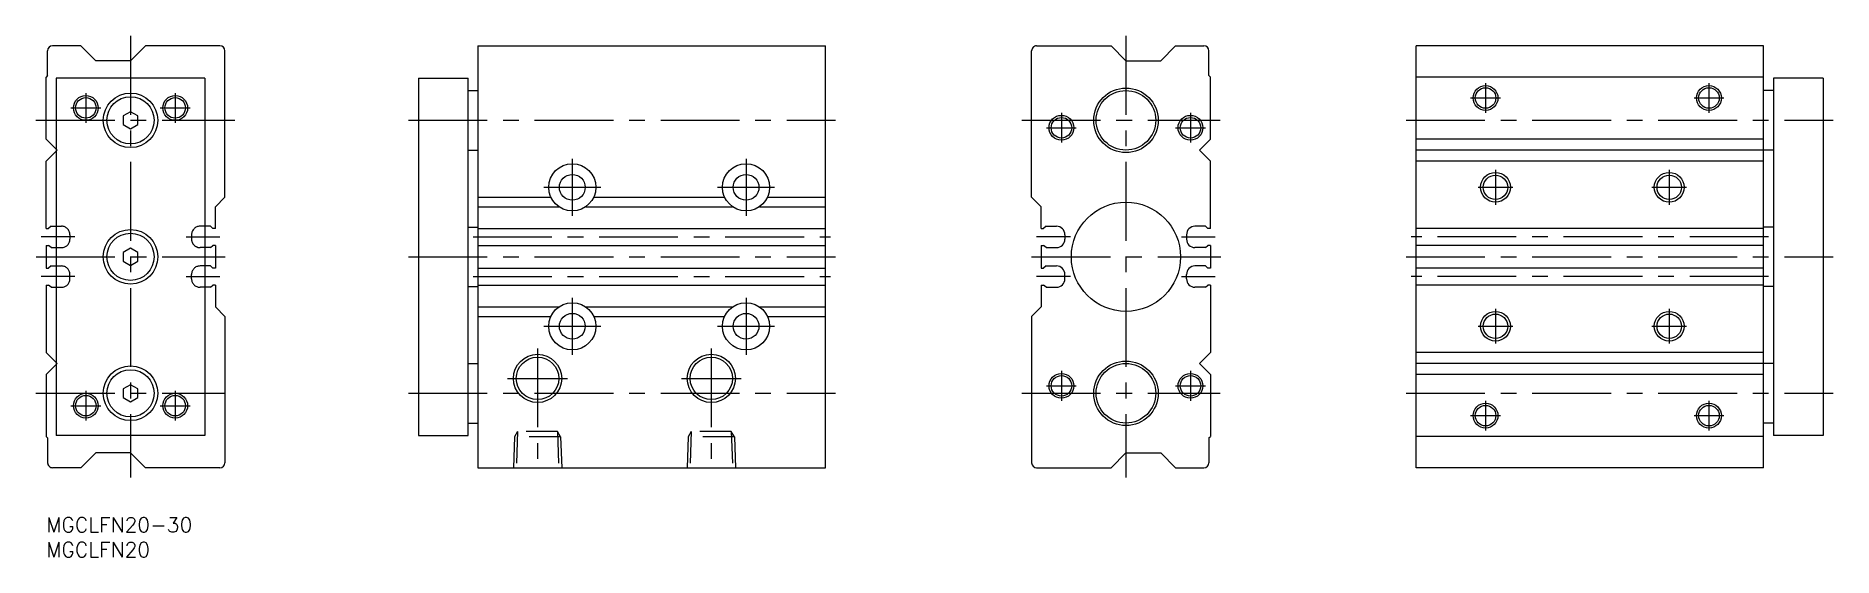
# Model space of a CAD drawing. Extents: x -2 to 360, y -8 to 97.
import ezdxf

# ---------------------------------------------------------------- set-up
doc = ezdxf.new("R2010")
doc.units = 0
doc.header["$LTSCALE"] = 0.5
doc.linetypes.add('CENTER', pattern=[50.8, 31.75, -6.35, 6.35, -6.35])
doc.linetypes.add('DASHED', pattern=[19.05, 12.7, -6.35])
for name, color, linetype in [('MSM_CENTER', 1, 'CENTER'), ('MSM_CONTINUOUS', 7, 'CONTINUOUS'), ('MSM_DASHED', 4, 'DASHED'), ('MSM_NARROW', 5, 'CONTINUOUS'), ('MSM_PART_NUMBER', 7, 'CONTINUOUS')]:
    doc.layers.add(name, color=color, linetype=linetype)
doc.styles.get("Standard").update_dxf_attribs({"font": 'txt.shx', "height": 3, "bigfont": 'bigfont.shx'})

# ---------------------------------------------------------------- blocks, each defined once
blk = doc.blocks.new('*U8')
at = {"layer": 'MSM_PART_NUMBER'}
blk.add_text('MGCLFN20-30', height=3, dxfattribs=at).set_placement((0, -3))
blk = doc.blocks.new('*U9')
at = {"layer": 'MSM_PART_NUMBER'}
blk.add_text('MGCLFN20', height=3, dxfattribs=at).set_placement((0, -8))

msp = doc.modelspace()

# ---------------------------------------------------------------- linework, layer by layer
at = {"layer": 'MSM_CENTER'}
for p, q in [((17, 97), (17, 8)), ((217.53, 97), (217.53, 8)), ((289.97, 87.5), (289.97, 81.5)), ((334.97, 87.5), (334.97, 81.5)), ((8, 85.5), (8, 79.5)), ((26, 85.5), (26, 79.5)), ((286.97, 84.5), (292.97, 84.5)), ((331.97, 84.5), (337.97, 84.5)), ((-2.05, 80), (38, 80)), ((5, 82.5), (11, 82.5)), ((23, 82.5), (29, 82.5)), ((73, 80), (159, 80)), ((196.53, 80), (236.53, 80)), ((204.53, 81.5), (204.53, 75.5)), ((230.53, 81.5), (230.53, 75.5)), ((273.97, 80), (359.97, 80)), ((201.53, 78.5), (207.53, 78.5)), ((227.53, 78.5), (233.53, 78.5)), ((106, 72.25), (106, 60.75)), ((141, 72.25), (141, 60.75)), ((291.97, 70), (291.97, 63)), ((326.97, 70), (326.97, 63)), ((100.25, 66.5), (111.75, 66.5)), ((135.25, 66.5), (146.75, 66.5)), ((288.47, 66.5), (295.47, 66.5)), ((323.47, 66.5), (330.47, 66.5)), ((5.8, 56.5), (-1, 56.5)), ((28.2, 56.5), (35, 56.5)), ((86, 56.5), (158, 56.5)), ((206.33, 56.5), (199.53, 56.5)), ((228.73, 56.5), (235.53, 56.5)), ((346.97, 56.5), (274.97, 56.5)), ((-2, 52.5), (36.1, 52.5)), ((73, 52.5), (159, 52.5)), ((198.53, 52.5), (236.63, 52.5)), ((273.97, 52.5), (359.97, 52.5)), ((5.8, 48.5), (-1, 48.5)), ((28.2, 48.5), (35, 48.5)), ((86, 48.5), (158, 48.5)), ((206.33, 48.5), (199.53, 48.5)), ((228.73, 48.5), (235.53, 48.5)), ((346.97, 48.5), (274.97, 48.5)), ((106, 44.25), (106, 32.75)), ((141, 44.25), (141, 32.75)), ((291.97, 42), (291.97, 35)), ((326.97, 42), (326.97, 35)), ((100.25, 38.5), (111.75, 38.5)), ((135.25, 38.5), (146.75, 38.5)), ((288.47, 38.5), (295.47, 38.5)), ((323.47, 38.5), (330.47, 38.5)), ((99, 34.03), (99, 9)), ((134, 34.03), (134, 9)), ((204.53, 29.5), (204.53, 23.5)), ((230.53, 29.5), (230.53, 23.5)), ((8, 25.5), (8, 19.5)), ((26, 25.5), (26, 19.5)), ((92.97, 28), (105.03, 28)), ((127.97, 28), (140.03, 28)), ((201.53, 26.5), (207.53, 26.5)), ((227.53, 26.5), (233.53, 26.5)), ((-2.05, 25), (36.05, 25)), ((5, 22.5), (11, 22.5)), ((23, 22.5), (29, 22.5)), ((73, 25), (159, 25)), ((196.53, 25), (236.53, 25)), ((273.97, 25), (359.97, 25)), ((289.97, 23.5), (289.97, 17.5)), ((334.97, 23.5), (334.97, 17.5)), ((286.97, 20.5), (292.97, 20.5)), ((331.97, 20.5), (337.97, 20.5))]:
    msp.add_line(p, q, dxfattribs=at)
at = {"layer": 'MSM_CONTINUOUS'}
for p, q in [((7, 95), (1.3, 95)), ((10, 92), (7, 95)), ((20, 95), (17, 92)), ((35, 95), (20, 95)), ((87, 95), (157, 95)), ((87, 95), (87, 10)), ((157, 10), (157, 95)), ((199.53, 95), (214.53, 95)), ((214.53, 95), (217.53, 92)), ((224.53, 92), (227.53, 95)), ((227.53, 95), (233.23, 95)), ((345.97, 95), (275.97, 95)), ((275.97, 10), (275.97, 95)), ((345.97, 10), (345.97, 95)), ((0.3, 89), (0.3, 94)), ((17, 92), (10, 92)), ((36, 64.5), (36, 94)), ((198.53, 64.5), (198.53, 94)), ((217.53, 92), (224.53, 92)), ((234.23, 89), (234.23, 94)), ((0.3, 89), (0, 88.7)), ((0, 76.2), (0, 88.7)), ((32, 88.5), (2, 88.5)), ((2, 88.5), (2, 16.5)), ((32, 88.5), (32, 16.5)), ((75, 88.5), (75, 16.5)), ((75, 88.5), (85, 88.5)), ((85, 16.5), (85, 88.5)), ((234.23, 89), (234.53, 88.7)), ((234.53, 76.2), (234.53, 88.7)), ((345.97, 88.7), (275.97, 88.7)), ((347.97, 88.5), (347.97, 16.5)), ((357.97, 88.5), (347.97, 88.5)), ((357.97, 88.5), (357.97, 16.5)), ((85, 86), (87, 86)), ((347.97, 86), (345.97, 86)), ((17, 81.73), (15.5, 80.87)), ((15.5, 80.87), (15.5, 79.13)), ((18.5, 80.87), (17, 81.73)), ((18.5, 79.13), (18.5, 80.87)), ((2, 74.2), (0, 76.2)), ((15.5, 79.13), (17, 78.27)), ((17, 78.27), (18.5, 79.13)), ((232.33, 74), (234.53, 76.2)), ((345.97, 76.2), (275.97, 76.2)), ((2, 73.8), (0, 71.8)), ((85, 74), (87, 74)), ((232.33, 74), (234.53, 71.8)), ((345.97, 74), (275.97, 74)), ((347.97, 74), (345.97, 74)), ((0, 58.2), (0, 71.8)), ((234.53, 58.2), (234.53, 71.8)), ((345.97, 71.8), (275.97, 71.8)), ((36, 64.5), (34.1, 62.6)), ((34.1, 58.2), (34.1, 62.6)), ((87, 64.5), (101.69, 64.5)), ((87, 62.6), (103.29, 62.6)), ((108.71, 62.6), (138.29, 62.6)), ((110.31, 64.5), (136.69, 64.5)), ((143.71, 62.6), (157, 62.6)), ((145.31, 64.5), (157, 64.5)), ((198.53, 64.5), (200.43, 62.6)), ((200.43, 58.2), (200.43, 62.6)), ((0, 58.2), (0.5, 58.2)), ((1, 58.65), (0.5, 58.2)), ((1, 58.65), (2, 58.65)), ((33.1, 58.65), (32, 58.65)), ((33.1, 58.65), (33.6, 58.2)), ((34.1, 58.2), (33.6, 58.2)), ((85, 58.5), (87, 58.5)), ((87, 58.2), (157, 58.2)), ((200.43, 58.2), (200.93, 58.2)), ((201.43, 58.65), (200.93, 58.2)), ((201.43, 58.65), (203.53, 58.65)), ((233.53, 58.65), (231.43, 58.65)), ((233.53, 58.65), (234.03, 58.2)), ((234.53, 58.2), (234.03, 58.2)), ((345.97, 58.2), (275.97, 58.2)), ((347.97, 58.5), (345.97, 58.5)), ((0, 54.8), (0, 50.2)), ((0, 54.8), (0.5, 54.8)), ((1, 54.35), (0.5, 54.8)), ((1, 54.35), (2, 54.35)), ((33.1, 54.35), (32, 54.35)), ((33.1, 54.35), (33.6, 54.8)), ((34.1, 54.8), (33.6, 54.8)), ((34.1, 54.8), (34.1, 50.2)), ((87, 54.8), (157, 54.8)), ((200.43, 54.8), (200.43, 50.2)), ((200.43, 54.8), (200.93, 54.8)), ((201.43, 54.35), (200.93, 54.8)), ((201.43, 54.35), (203.53, 54.35)), ((205.23, 56.95), (205.23, 56.05)), ((229.73, 56.95), (229.73, 56.05)), ((233.53, 54.35), (231.43, 54.35)), ((233.53, 54.35), (234.03, 54.8)), ((234.53, 54.8), (234.03, 54.8)), ((234.53, 54.8), (234.53, 50.2)), ((345.97, 54.8), (275.97, 54.8)), ((17, 54.23), (15.5, 53.37)), ((15.5, 53.37), (15.5, 51.63)), ((15.5, 51.63), (17, 50.77)), ((18.5, 53.37), (17, 54.23)), ((17, 50.77), (18.5, 51.63)), ((18.5, 51.63), (18.5, 53.37)), ((0, 50.2), (0.5, 50.2)), ((1, 50.65), (0.5, 50.2)), ((1, 50.65), (2, 50.65)), ((33.1, 50.65), (32, 50.65)), ((33.1, 50.65), (33.6, 50.2)), ((34.1, 50.2), (33.6, 50.2)), ((87, 50.2), (157, 50.2)), ((200.43, 50.2), (200.93, 50.2)), ((201.43, 50.65), (200.93, 50.2)), ((201.43, 50.65), (203.53, 50.65)), ((205.23, 48.05), (205.23, 48.95)), ((229.73, 48.05), (229.73, 48.95)), ((233.53, 50.65), (231.43, 50.65)), ((233.53, 50.65), (234.03, 50.2)), ((234.53, 50.2), (234.03, 50.2)), ((345.97, 50.2), (275.97, 50.2)), ((0, 46.8), (0, 33.2)), ((0, 46.8), (0.5, 46.8)), ((1, 46.35), (0.5, 46.8)), ((1, 46.35), (2, 46.35)), ((33.1, 46.35), (32, 46.35)), ((33.1, 46.35), (33.6, 46.8)), ((34.1, 46.8), (33.6, 46.8)), ((34.1, 46.8), (34.1, 42.4)), ((85, 46.5), (87, 46.5)), ((87, 46.8), (157, 46.8)), ((200.43, 46.8), (200.43, 42.4)), ((200.43, 46.8), (200.93, 46.8)), ((201.43, 46.35), (200.93, 46.8)), ((201.43, 46.35), (203.53, 46.35)), ((233.53, 46.35), (231.43, 46.35)), ((233.53, 46.35), (234.03, 46.8)), ((234.53, 46.8), (234.03, 46.8)), ((234.53, 46.8), (234.53, 33.2)), ((345.97, 46.8), (275.97, 46.8)), ((347.97, 46.5), (345.97, 46.5)), ((36, 40.5), (34.1, 42.4)), ((36, 40.5), (36, 11)), ((87, 42.4), (103.29, 42.4)), ((87, 40.5), (101.69, 40.5)), ((108.71, 42.4), (138.29, 42.4)), ((110.31, 40.5), (136.69, 40.5)), ((143.71, 42.4), (157, 42.4)), ((145.31, 40.5), (157, 40.5)), ((198.53, 40.5), (200.43, 42.4)), ((198.53, 40.5), (198.53, 11)), ((2, 31.2), (0, 33.2)), ((232.33, 31), (234.53, 33.2)), ((345.97, 33.2), (275.97, 33.2)), ((2, 30.8), (0, 28.8)), ((85, 31), (87, 31)), ((232.33, 31), (234.53, 28.8)), ((345.97, 31), (275.97, 31)), ((347.97, 31), (345.97, 31)), ((0, 28.8), (0, 16.3)), ((17, 26.73), (15.5, 25.87)), ((15.5, 25.87), (15.5, 24.13)), ((18.5, 25.87), (17, 26.73)), ((18.5, 24.13), (18.5, 25.87)), ((234.53, 28.8), (234.53, 16.3)), ((345.97, 28.8), (275.97, 28.8)), ((15.5, 24.13), (17, 23.27)), ((17, 23.27), (18.5, 24.13)), ((85, 19), (87, 19)), ((347.97, 19), (345.97, 19)), ((0.3, 16), (0, 16.3)), ((0.3, 16), (0.3, 11)), ((32, 16.5), (2, 16.5)), ((75, 16.5), (85, 16.5)), ((234.23, 16), (234.53, 16.3)), ((234.23, 16), (234.23, 11)), ((345.97, 16.3), (275.97, 16.3)), ((357.97, 16.5), (347.97, 16.5)), ((10, 13), (7, 10)), ((17, 13), (10, 13)), ((20, 10), (17, 13)), ((214.53, 10), (217.53, 13)), ((217.53, 13), (224.53, 13)), ((224.53, 13), (227.53, 10)), ((7, 10), (1.3, 10)), ((35, 10), (20, 10)), ((87, 10), (157, 10)), ((199.53, 10), (214.53, 10)), ((227.53, 10), (233.23, 10)), ((345.97, 10), (275.97, 10))]:
    msp.add_line(p, q, dxfattribs=at)
for centre, radius in [((8, 82.5), 2.07), ((17, 80), 5.5), ((17, 80), 4.75), ((26, 82.5), 2.07), ((217.53, 80), 6.5), ((217.53, 80), 6), ((289.97, 84.5), 2.07), ((334.97, 84.5), 2.07), ((204.53, 78.5), 2.07), ((230.53, 78.5), 2.07), ((106, 66.5), 4.75), ((106, 66.5), 2.6), ((141, 66.5), 4.75), ((141, 66.5), 2.6), ((291.97, 66.5), 2.46), ((326.97, 66.5), 2.46), ((217.53, 52.5), 11), ((17, 52.5), 5.5), ((17, 52.5), 4.75), ((106, 38.5), 4.75), ((106, 38.5), 2.6), ((141, 38.5), 4.75), ((141, 38.5), 2.6), ((291.97, 38.5), 2.46), ((326.97, 38.5), 2.46), ((17, 25), 5.5), ((17, 25), 4.75), ((99, 28), 4.28), ((134, 28), 4.28), ((217.53, 25), 6.5), ((217.53, 25), 6), ((204.53, 26.5), 2.07), ((230.53, 26.5), 2.07), ((8, 22.5), 2.07), ((26, 22.5), 2.07), ((289.97, 20.5), 2.07), ((334.97, 20.5), 2.07)]:
    msp.add_circle(centre, radius, dxfattribs=at)
for centre, radius, start, end in [((1.3, 94), 1, 90, 180), ((35, 94), 1, 0.0001, 90.0001), ((199.53, 94), 1, 89.9999, 179.9999), ((233.23, 94), 1, 360, 90), ((203.53, 56.95), 1.7, 0, 90), ((231.43, 56.95), 1.7, 90, 180), ((203.53, 56.05), 1.7, 270, 0), ((231.43, 56.05), 1.7, 180, 270), ((203.53, 48.95), 1.7, 0, 90), ((203.53, 48.05), 1.7, 270, 0), ((231.43, 48.95), 1.7, 90, 180), ((231.43, 48.05), 1.7, 180, 269.9999), ((1.3, 11), 1, 180, 270.0001), ((35, 11), 1, 270.0001, 0), ((199.53, 11), 1, 180, 269.9999), ((233.23, 11), 1, 270, 0)]:
    msp.add_arc(centre, radius, start, end, dxfattribs=at)
at = {"layer": 'MSM_DASHED'}
for p, q in [((2.2, 74), (2, 74.2)), ((2.2, 74), (2, 73.8)), ((2, 58.65), (3.1, 58.65)), ((32, 58.65), (31, 58.65)), ((2, 54.35), (3.1, 54.35)), ((4.8, 56.95), (4.8, 56.05)), ((29.3, 56.95), (29.3, 56.05)), ((32, 54.35), (31, 54.35)), ((2, 50.65), (3.1, 50.65)), ((4.8, 48.05), (4.8, 48.95)), ((29.3, 48.05), (29.3, 48.95)), ((31.97, 50.65), (31, 50.65)), ((2, 46.35), (3.1, 46.35)), ((31.97, 46.35), (31, 46.35)), ((2.2, 31), (2, 31.2)), ((2.2, 31), (2, 30.8)), ((94.35, 16.2), (94.14, 10)), ((94.97, 17.27), (94.35, 16.2)), ((103.65, 16.2), (94.35, 16.2)), ((94.97, 17.27), (94.72, 10)), ((103.03, 17.27), (94.97, 17.27)), ((103.03, 17.27), (103.28, 10)), ((103.65, 16.2), (103.03, 17.27)), ((103.65, 16.2), (103.86, 10)), ((129.35, 16.2), (129.14, 10)), ((129.97, 17.27), (129.35, 16.2)), ((138.65, 16.2), (129.35, 16.2)), ((129.97, 17.27), (129.72, 10)), ((138.03, 17.27), (129.97, 17.27)), ((138.03, 17.27), (138.28, 10)), ((138.65, 16.2), (138.03, 17.27)), ((138.65, 16.2), (138.86, 10))]:
    msp.add_line(p, q, dxfattribs=at)
for centre, start, end in [((3.1, 56.95), 0, 90), ((31, 56.95), 90, 180), ((3.1, 56.05), 270, 0), ((31, 56.05), 180, 270.0001), ((3.1, 48.95), 0, 90), ((3.1, 48.05), 270.0001, 0), ((31, 48.95), 90, 180), ((31, 48.05), 180, 270)]:
    msp.add_arc(centre, 1.7, start, end, dxfattribs=at)
at = {"layer": 'MSM_NARROW'}
for centre, radius in [((289.97, 84.5), 2.5), ((334.97, 84.5), 2.5), ((8, 82.5), 2.5), ((26, 82.5), 2.5), ((204.53, 78.5), 2.5), ((230.53, 78.5), 2.5), ((291.97, 66.5), 3), ((326.97, 66.5), 3), ((291.97, 38.5), 3), ((326.97, 38.5), 3), ((99, 28), 4.86), ((134, 28), 4.86), ((204.53, 26.5), 2.5), ((230.53, 26.5), 2.5), ((8, 22.5), 2.5), ((26, 22.5), 2.5), ((289.97, 20.5), 2.5), ((334.97, 20.5), 2.5)]:
    msp.add_circle(centre, radius, dxfattribs=at)

# ---------------------------------------------------------------- block references
at = {"layer": 'MSM_CONTINUOUS'}
for name in ['*U8', '*U9']:
    msp.add_blockref(name, (0, 0), dxfattribs=at)

doc.saveas('drawing.dxf')
